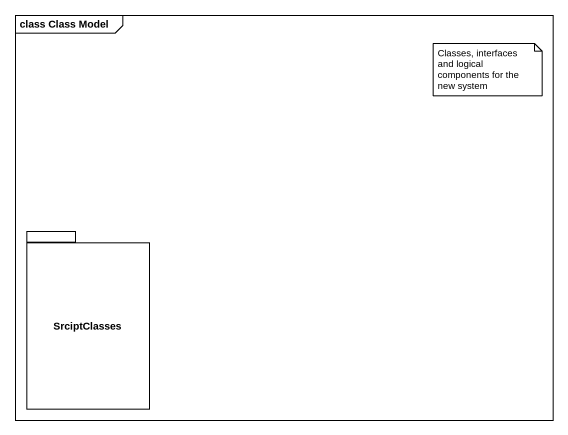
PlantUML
@startuml
mainframe class Class Model
package SrciptClasses {
}
note as N1
  Classes, interfaces and logical components for the new system
end note
@enduml
